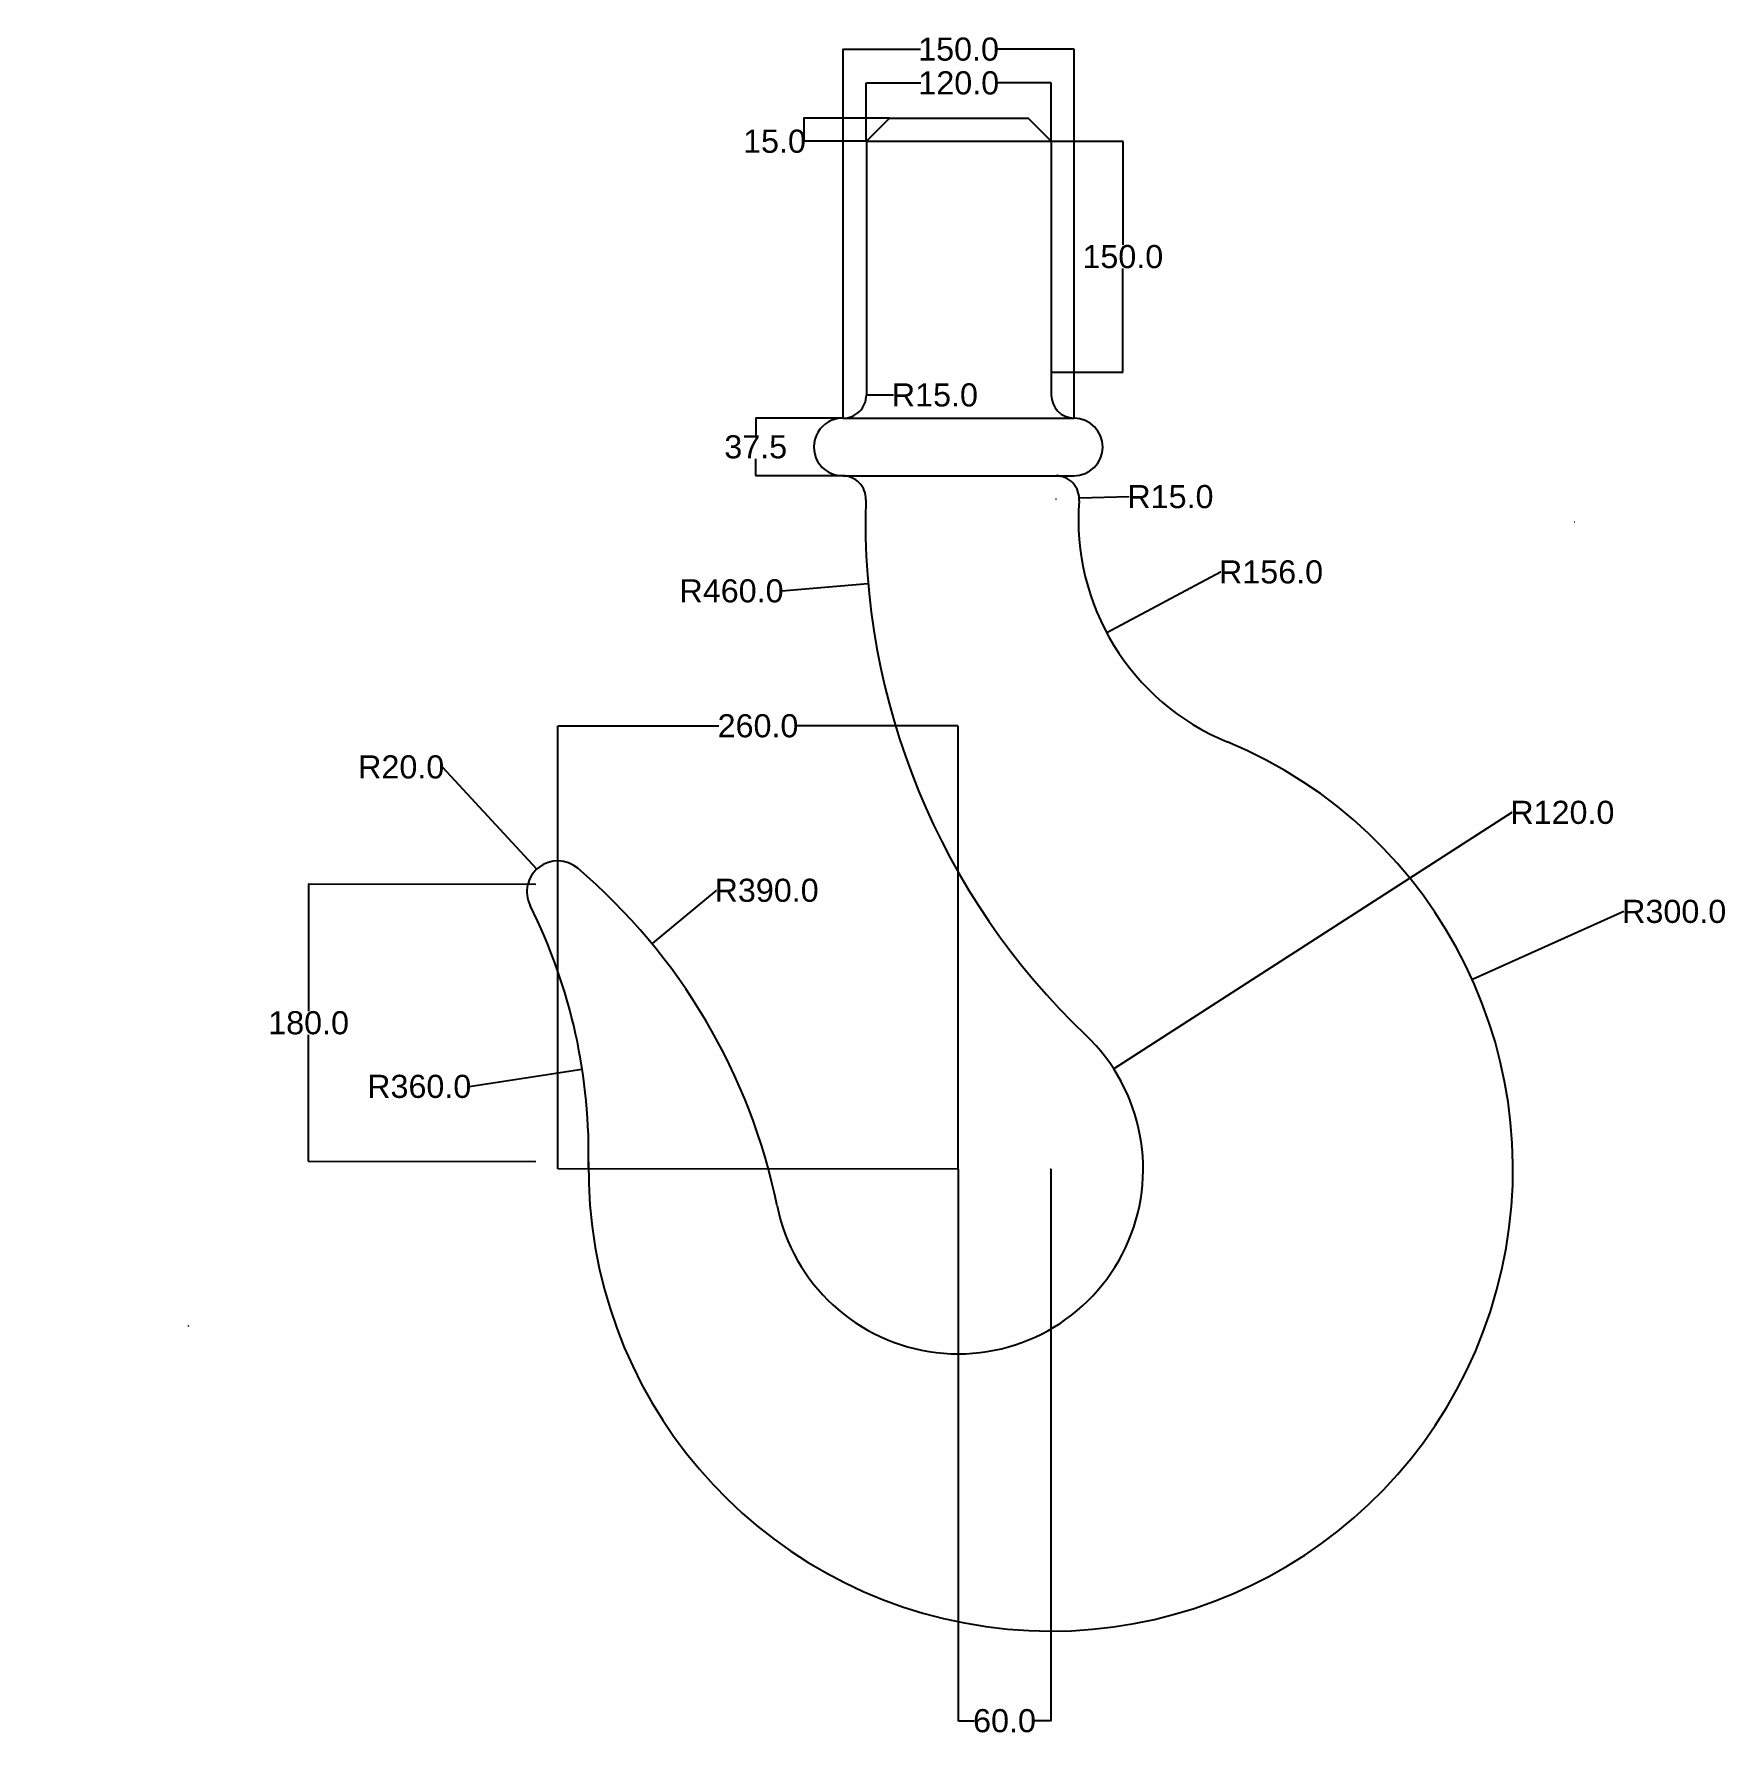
# Model space of a CAD drawing. Header units: millimetres. Extents: x -429 to 668, y -731 to 374.
import ezdxf

# ---------------------------------------------------------------- set-up
doc = ezdxf.new("R2010")
doc.units = ezdxf.units.MM
doc.header["$MEASUREMENT"] = 0
doc.styles.get("Standard").update_dxf_attribs({"font": 'arial.ttf'})
doc.dimstyles.get("Standard").update_dxf_attribs({"dimtxt": 15, "dimasz": 0.18, "dimexe": 0.18, "dimexo": 0.0625, "dimgap": 0.09, "dimtad": 0, "dimtih": 1, "dimtoh": 1, "dimdec": 1, "dimzin": 0, "dimdsep": 46, "dimtxsty": 'Standard', "dimcen": 0.09, "dimclrt": 1, "dimadec": 0, "dimazin": 0, "dimtfac": 1, "dimtdec": 1, "dimtofl": 0, "dimtmove": 0, "dimatfit": 3, "dimfxl": 1, "dimtolj": 1, "dimtzin": 0, "dimarcsym": 0})

# ---------------------------------------------------------------- blocks, each defined once
blk = doc.blocks.new('*D1')
at = {"color": 0, "lineweight": -2, "transparency": 16777216}
for p, q in [((96, 124.5), (96, 364.1)), ((96.2, 363.9), (146.3, 363.9)), ((245.8, 363.9), (195.6, 363.9)), ((246, 124.5), (246, 364.1))]:
    blk.add_line(p, q, dxfattribs=at)
at = {"color": 0, "transparency": 16777216}
for points in [[(96.2, 364), (96.2, 363.9), (96, 363.9)], [(245.8, 364), (245.8, 363.9), (246, 363.9)]]:
    blk.add_solid(points, dxfattribs=at)
at = {"layer": 'Defpoints', "color": 0, "transparency": 16777216}
for p in [(246, 363.9), (96, 124.4), (246, 124.4)]:
    blk.add_point(p, dxfattribs=at)
at = {"color": 1, "transparency": 16777216, "insert": (171, 363.9), "char_height": 15, "attachment_point": 5}
blk.add_mtext('\\A1;150.0', dxfattribs=at)
blk = doc.blocks.new('*D2')
at = {"color": 0, "lineweight": -2, "transparency": 16777216}
for p, q in [((111.1, 304.3), (111.1, 342.2)), ((111.3, 342), (146.5, 342)), ((231, 342), (195.8, 342)), ((231.1, 304.3), (231.1, 342.2))]:
    blk.add_line(p, q, dxfattribs=at)
at = {"color": 0, "transparency": 16777216}
for points in [[(111.3, 342.1), (111.3, 342), (111.1, 342)], [(231, 342.1), (231, 342), (231.1, 342)]]:
    blk.add_solid(points, dxfattribs=at)
at = {"layer": 'Defpoints', "color": 0, "transparency": 16777216}
for p in [(231.1, 342), (111.1, 304.2), (231.1, 304.2)]:
    blk.add_point(p, dxfattribs=at)
at = {"color": 1, "transparency": 16777216, "insert": (171.1, 342), "char_height": 15, "attachment_point": 5}
blk.add_mtext('\\A1;120.0', dxfattribs=at)
blk = doc.blocks.new('*D3')
at = {"color": 0, "lineweight": -2, "transparency": 16777216}
for p, q in [((-89.2, -363), (-89.2, -75.3)), ((-89, -75.4), (15.3, -75.4)), ((170.6, -75.4), (66.3, -75.4)), ((170.8, -363), (170.8, -75.3))]:
    blk.add_line(p, q, dxfattribs=at)
at = {"color": 0, "transparency": 16777216}
for points in [[(-89, -75.4), (-89, -75.5), (-89.2, -75.4)], [(170.6, -75.4), (170.6, -75.5), (170.8, -75.4)]]:
    blk.add_solid(points, dxfattribs=at)
at = {"layer": 'Defpoints', "color": 0, "transparency": 16777216}
for p in [(-89.2, -75.4), (-89.2, -363.1), (170.8, -363.1)]:
    blk.add_point(p, dxfattribs=at)
at = {"color": 1, "transparency": 16777216, "insert": (40.8, -75.4), "char_height": 15, "attachment_point": 5}
blk.add_mtext('\\A1;260.0', dxfattribs=at)
blk = doc.blocks.new('*D4')
at = {"color": 0, "lineweight": -2, "transparency": 16777216}
for p, q in [((13.7, -182.2), (-28, -216.6)), ((13.9, -182.2), (13.7, -182.2)), ((-329, -464.9), (-328.8, -464.9)), ((-328.9, -465), (-328.9, -464.8))]:
    blk.add_line(p, q, dxfattribs=at)
at = {"color": 0, "transparency": 16777216}
blk.add_solid([(-28, -216.6), (-27.9, -216.6), (-28.1, -216.7)], dxfattribs=at)
at = {"layer": 'Defpoints', "color": 0, "transparency": 16777216}
for p in [(-28.1, -216.7), (-328.9, -464.9)]:
    blk.add_point(p, dxfattribs=at)
at = {"color": 1, "transparency": 16777216, "insert": (46.4, -182.2), "char_height": 15, "attachment_point": 5}
blk.add_mtext('\\A1;R390.0', dxfattribs=at)
blk = doc.blocks.new('*D5')
at = {"color": 0, "lineweight": -2, "transparency": 16777216}
blk.add_line((-146.6, -309.5), (-73.5, -298.3), dxfattribs=at)
at = {"color": 0, "transparency": 16777216}
blk.add_solid([(-73.5, -298.2), (-73.5, -298.3), (-73.3, -298.2)], dxfattribs=at)
at = {"layer": 'Defpoints', "color": 0, "transparency": 16777216}
for p in [(-73.3, -298.2), (-429.1, -352.9)]:
    blk.add_point(p, dxfattribs=at)
at = {"color": 1, "transparency": 16777216, "insert": (-179.1, -309.5), "char_height": 15, "attachment_point": 5}
blk.add_mtext('\\A1;R360.0', dxfattribs=at)
blk = doc.blocks.new('*D6')
at = {"color": 0, "lineweight": -2, "transparency": 16777216}
for p, q in [((602.7, -195.9), (504.6, -240)), ((602.9, -195.9), (602.7, -195.9)), ((230.7, -363.1), (230.9, -363.1)), ((230.8, -363.2), (230.8, -363))]:
    blk.add_line(p, q, dxfattribs=at)
at = {"color": 0, "transparency": 16777216}
blk.add_solid([(504.6, -240), (504.6, -240), (504.4, -240.1)], dxfattribs=at)
at = {"layer": 'Defpoints', "color": 0, "transparency": 16777216}
for p in [(504.4, -240.1), (230.8, -363.1)]:
    blk.add_point(p, dxfattribs=at)
at = {"color": 1, "transparency": 16777216, "insert": (635.5, -195.9), "char_height": 15, "attachment_point": 5}
blk.add_mtext('\\A1;R300.0', dxfattribs=at)
blk = doc.blocks.new('*D7')
at = {"color": 0, "lineweight": -2, "transparency": 16777216}
for p, q in [((530.1, -131.6), (271.8, -298)), ((530.3, -131.6), (530.1, -131.6)), ((170.7, -363.1), (170.9, -363.1)), ((170.8, -363.2), (170.8, -363))]:
    blk.add_line(p, q, dxfattribs=at)
at = {"color": 0, "transparency": 16777216}
blk.add_solid([(271.8, -298), (271.8, -298), (271.7, -298.1)], dxfattribs=at)
at = {"layer": 'Defpoints', "color": 0, "transparency": 16777216}
for p in [(271.7, -298.1), (170.8, -363.1)]:
    blk.add_point(p, dxfattribs=at)
at = {"color": 1, "transparency": 16777216, "insert": (562.9, -131.6), "char_height": 15, "attachment_point": 5}
blk.add_mtext('\\A1;R120.0', dxfattribs=at)
blk = doc.blocks.new('*D8')
at = {"color": 0, "lineweight": -2, "transparency": 16777216}
for p, q in [((341.1, 24.5), (267.3, -14.9)), ((341.3, 24.5), (341.1, 24.5))]:
    blk.add_line(p, q, dxfattribs=at)
at = {"color": 0, "transparency": 16777216}
blk.add_solid([(267.3, -14.9), (267.3, -14.9), (267.1, -15)], dxfattribs=at)
at = {"layer": 'Defpoints', "color": 0, "transparency": 16777216}
for p in [(404.8, 58.4), (267.1, -15)]:
    blk.add_point(p, dxfattribs=at)
at = {"color": 1, "transparency": 16777216, "insert": (373.8, 24.5), "char_height": 15, "attachment_point": 5}
blk.add_mtext('\\A1;R156.0', dxfattribs=at)
blk = doc.blocks.new('*D9')
at = {"color": 0, "lineweight": -2, "transparency": 16777216}
for p, q in [((570.5, 57.2), (570.7, 57.2)), ((570.6, 57.1), (570.6, 57.2)), ((56.2, 12.2), (112.1, 17.1))]:
    blk.add_line(p, q, dxfattribs=at)
at = {"color": 0, "transparency": 16777216}
blk.add_solid([(112.1, 17.1), (112.1, 17), (112.3, 17.1)], dxfattribs=at)
at = {"layer": 'Defpoints', "color": 0, "transparency": 16777216}
for p in [(570.6, 57.2), (112.3, 17.1)]:
    blk.add_point(p, dxfattribs=at)
at = {"color": 1, "transparency": 16777216, "insert": (23.6, 12.2), "char_height": 15, "attachment_point": 5}
blk.add_mtext('\\A1;R460.0', dxfattribs=at)
blk = doc.blocks.new('*D10')
at = {"color": 0, "lineweight": -2, "transparency": 16777216}
for p, q in [((-103.4, -178.3), (-251.1, -178.2)), ((-250.9, -178.4), (-250.9, -260.5)), ((-251, -358), (-250.9, -276)), ((-103.5, -358.3), (-251.2, -358.2))]:
    blk.add_line(p, q, dxfattribs=at)
at = {"color": 0, "transparency": 16777216}
for points in [[(-250.9, -178.4), (-250.8, -178.4), (-250.9, -178.2)], [(-251, -358), (-251, -358), (-251, -358.2)]]:
    blk.add_solid(points, dxfattribs=at)
at = {"layer": 'Defpoints', "color": 0, "transparency": 16777216}
for p in [(-103.3, -178.3), (-251, -358.2), (-103.4, -358.3)]:
    blk.add_point(p, dxfattribs=at)
at = {"color": 1, "transparency": 16777216, "insert": (-250.9, -268.2), "char_height": 15, "attachment_point": 5}
blk.add_mtext('\\A1;180.0', dxfattribs=at)
blk = doc.blocks.new('*D11')
at = {"color": 0, "lineweight": -2, "transparency": 16777216}
for p, q in [((96, 139.4), (96.2, 139.4)), ((96.1, 139.3), (96.1, 139.5)), ((128.8, 139.4), (111.3, 139.4))]:
    blk.add_line(p, q, dxfattribs=at)
blk.add_arc((96.1, 139.4), 15, 0.2387, 0.6875, dxfattribs=at)
at = {"color": 0, "transparency": 16777216}
blk.add_solid([(111.3, 139.5), (111.3, 139.4), (111.1, 139.4)], dxfattribs=at)
at = {"layer": 'Defpoints', "color": 0, "transparency": 16777216}
for p in [(96.1, 139.4), (111.1, 139.4)]:
    blk.add_point(p, dxfattribs=at)
at = {"color": 1, "transparency": 16777216, "insert": (155.6, 139.4), "char_height": 15, "attachment_point": 5}
blk.add_mtext('\\A1;R15.0', dxfattribs=at)
blk = doc.blocks.new('*D12')
at = {"color": 0, "lineweight": -2, "transparency": 16777216}
for p, q in [((234.2, 71.9), (234.4, 71.9)), ((234.3, 71.8), (234.3, 72)), ((281.8, 73.4), (249.5, 72.4))]:
    blk.add_line(p, q, dxfattribs=at)
at = {"color": 0, "transparency": 16777216}
blk.add_solid([(249.5, 72.4), (249.5, 72.4), (249.3, 72.4)], dxfattribs=at)
at = {"layer": 'Defpoints', "color": 0, "transparency": 16777216}
for p in [(234.3, 71.9), (249.3, 72.4)]:
    blk.add_point(p, dxfattribs=at)
at = {"color": 1, "transparency": 16777216, "insert": (308.5, 73.4), "char_height": 15, "attachment_point": 5}
blk.add_mtext('\\A1;R15.0', dxfattribs=at)
blk = doc.blocks.new('*D13')
at = {"color": 0, "lineweight": -2, "transparency": 16777216}
for p, q in [((170.8, -363.2), (170.8, -721.5)), ((230.8, -363.2), (230.8, -721.5)), ((171, -721.3), (181.2, -721.3)), ((230.6, -721.3), (220.4, -721.3))]:
    blk.add_line(p, q, dxfattribs=at)
at = {"color": 0, "transparency": 16777216}
for points in [[(171, -721.3), (171, -721.3), (170.8, -721.3)], [(230.6, -721.3), (230.6, -721.3), (230.8, -721.3)]]:
    blk.add_solid(points, dxfattribs=at)
at = {"layer": 'Defpoints', "color": 0, "transparency": 16777216}
for p in [(170.8, -363.2), (230.8, -363.2), (230.8, -721.3)]:
    blk.add_point(p, dxfattribs=at)
at = {"color": 1, "transparency": 16777216, "insert": (200.8, -721.3), "char_height": 15, "attachment_point": 5}
blk.add_mtext('\\A1;60.0', dxfattribs=at)
blk = doc.blocks.new('*D14')
at = {"color": 0, "lineweight": -2, "transparency": 16777216}
for p, q in [((95.9, 124.4), (39.1, 124.4)), ((39.3, 124.3), (39.3, 113.4)), ((39.3, 87.1), (39.3, 97.9)), ((95.7, 86.9), (39.1, 86.9))]:
    blk.add_line(p, q, dxfattribs=at)
at = {"color": 0, "transparency": 16777216}
for points in [[(39.2, 124.3), (39.3, 124.3), (39.3, 124.4)], [(39.2, 87.1), (39.3, 87.1), (39.3, 86.9)]]:
    blk.add_solid(points, dxfattribs=at)
at = {"layer": 'Defpoints', "color": 0, "transparency": 16777216}
for p in [(96, 124.4), (39.3, 86.9), (95.8, 86.9)]:
    blk.add_point(p, dxfattribs=at)
at = {"color": 1, "transparency": 16777216, "insert": (39.3, 105.7), "char_height": 15, "attachment_point": 5}
blk.add_mtext('\\A1;37.5', dxfattribs=at)
blk = doc.blocks.new('*D15')
at = {"color": 0, "lineweight": -2, "transparency": 16777216}
for p, q in [((231.2, 304.2), (277.8, 304.2)), ((277.6, 304.1), (277.6, 237)), ((277.6, 154.4), (277.6, 221.5)), ((231.2, 154.2), (277.8, 154.2))]:
    blk.add_line(p, q, dxfattribs=at)
at = {"color": 0, "transparency": 16777216}
for points in [[(277.6, 304.1), (277.6, 304.1), (277.6, 304.2)], [(277.6, 154.4), (277.6, 154.4), (277.6, 154.2)]]:
    blk.add_solid(points, dxfattribs=at)
at = {"layer": 'Defpoints', "color": 0, "transparency": 16777216}
for p in [(231.1, 304.2), (231.1, 154.2), (277.6, 154.2)]:
    blk.add_point(p, dxfattribs=at)
at = {"color": 1, "transparency": 16777216, "insert": (277.6, 229.2), "char_height": 15, "attachment_point": 5}
blk.add_mtext('\\A1;150.0', dxfattribs=at)
blk = doc.blocks.new('*D16')
at = {"color": 0, "lineweight": -2, "transparency": 16777216}
for p, q in [((126.1, 319.2), (70.3, 319.2)), ((70.5, 319.1), (70.5, 304.4)), ((111.1, 304.2), (70.3, 304.2)), ((70.5, 304.1), (70.3, 304.1)), ((70.5, 304.2), (70.5, 304.1))]:
    blk.add_line(p, q, dxfattribs=at)
at = {"color": 0, "transparency": 16777216}
for points in [[(70.5, 319.1), (70.5, 319.1), (70.5, 319.2)], [(70.5, 304.4), (70.5, 304.4), (70.5, 304.2)]]:
    blk.add_solid(points, dxfattribs=at)
at = {"layer": 'Defpoints', "color": 0, "transparency": 16777216}
for p in [(126.1, 319.2), (70.5, 304.2), (111.1, 304.2)]:
    blk.add_point(p, dxfattribs=at)
at = {"color": 1, "transparency": 16777216, "insert": (51.5, 304.1), "char_height": 15, "attachment_point": 5}
blk.add_mtext('\\A1;15.0', dxfattribs=at)
blk = doc.blocks.new('*D17')
at = {"color": 0, "lineweight": -2, "transparency": 16777216}
for p, q in [((-164.1, -102.1), (-163.9, -102.1)), ((-163.9, -102.1), (-102.9, -168.2)), ((-89.3, -183.1), (-89.1, -183.1)), ((-89.2, -183.2), (-89.2, -183))]:
    blk.add_line(p, q, dxfattribs=at)
at = {"color": 0, "transparency": 16777216}
blk.add_solid([(-102.9, -168.2), (-102.9, -168.3), (-102.8, -168.4)], dxfattribs=at)
at = {"layer": 'Defpoints', "color": 0, "transparency": 16777216}
for p in [(-102.8, -168.4), (-89.2, -183.1)]:
    blk.add_point(p, dxfattribs=at)
at = {"color": 1, "transparency": 16777216, "insert": (-190.8, -102.1), "char_height": 15, "attachment_point": 5}
blk.add_mtext('\\A1;R20.0', dxfattribs=at)

msp = doc.modelspace()

# ---------------------------------------------------------------- linework, layer by layer
at = {"color": 40, "true_color": 0xf8d731}
for p, q in [((111.13, 304.23), (126.13, 319.23)), ((126.13, 319.23), (216.13, 319.23)), ((231.13, 304.23), (216.13, 319.23)), ((111.13, 304.23), (231.13, 304.23)), ((111.13, 304.23), (111.13, 139.43)), ((231.13, 304.23), (231.13, 139.43)), ((95.79, 124.44), (245.79, 124.44)), ((95.79, 86.94), (245.79, 86.94))]:
    msp.add_line(p, q, dxfattribs=at)
at = {"color": 244, "true_color": 0x991b1e}
for p, q in [((-89.21, -363.05), (-89.09, -183.05)), ((170.79, -363.15), (-89.21, -363.05))]:
    msp.add_line(p, q, dxfattribs=at)
at = {"color": 1}
msp.add_line((-69.21, -363.06), (-69.27, -363.06), dxfattribs=at)
at = {"color": 40, "true_color": 0xf8d731}
for centre, radius, start, end in [((96.13, 139.43), 15, 269.42613, 0), ((246.13, 139.43), 15, 180, 269.42613), ((95.79, 105.69), 18.75, 89.42613, 270), ((245.79, 105.69), 18.75, 270, 89.42613), ((95.79, 71.94), 15, 358.21678, 90), ((234.32, 71.94), 15, 355.47179, 90), ((570.56, 57.16), 460, 178.21678, 226.42855), ((404.79, 58.44), 156, 175.47179, 247.56922), ((230.79, -363.06), 300, 179.11983, 67.56922), ((-89.21, -183.06), 20, 49.6151, 206.55163), ((-328.94, -464.9), 390, 11.51774, 49.6151), ((-429.13, -352.93), 360, 358.3862, 26.55163), ((170.79, -363.06), 120, 191.51774, 46.42855)]:
    msp.add_arc(centre, radius, start, end, dxfattribs=at)

# ---------------------------------------------------------------- dimensions: what is measured, and where the dimension line sits
at = {"color": 244, "true_color": 0x991b1e}
for base, p1, p2, picture, middle in [((245.98, 363.94), (95.98, 124.44), (245.98, 124.44), '*D1', (170.98, 363.94)), ((231.13, 342.04), (111.13, 304.23), (231.13, 304.23), '*D2', (171.13, 342.04)), ((-89.21, -75.44), (170.79, -363.06), (-89.21, -363.06), '*D3', (40.79, -75.44)), ((230.79, -721.29), (170.79, -363.15), (230.79, -363.15), '*D13', (200.79, -721.29))]:
    dim = msp.add_linear_dim(base=base, p1=p1, p2=p2, dimstyle='Standard', dxfattribs=at)
    dim.commit()
    dim.dimension.update_dxf_attribs({"geometry": picture, "text_midpoint": middle})
for base, p1, p2, picture, middle in [((70.5, 304.23), (126.13, 319.23), (111.13, 304.23), '*D16', (51.48, 304.05)), ((277.58, 154.23), (231.13, 304.23), (231.13, 154.23), '*D15', (277.58, 229.23)), ((39.26, 86.94), (95.98, 124.44), (95.79, 86.94), '*D14', (39.26, 105.69))]:
    dim = msp.add_linear_dim(base=base, p1=p1, p2=p2, angle=90, dimstyle='Standard', dxfattribs=at)
    dim.commit()
    dim.dimension.update_dxf_attribs({"geometry": picture, "text_midpoint": middle})
at = {"color": 7, "true_color": 0xffffff}
dim = msp.add_radius_dim(center=(96.13, 139.43), mpoint=(111.13, 139.43), dimstyle='Standard', dxfattribs=at)
dim.commit()
dim.dimension.update_dxf_attribs({"geometry": '*D11', "text_midpoint": (155.57, 139.43), "dimtype": 164})
at = {"color": 244, "true_color": 0x991b1e}
for center, mpoint, picture, middle in [((234.32, 71.94), (249.32, 72.4), '*D12', (281.79, 73.4)), ((570.56, 57.16), (112.31, 17.07), '*D9', (56.17, 12.16)), ((404.79, 58.44), (267.14, -14.96), '*D8', (373.83, 24.48)), ((-89.21, -183.06), (-102.77, -168.37), '*D17', (-190.84, -102.09)), ((170.79, -363.06), (271.67, -298.08), '*D7', (562.88, -131.56)), ((-328.94, -464.9), (-28.1, -216.7), '*D4', (46.44, -182.21)), ((230.79, -363.06), (504.43, -240.08), '*D6', (635.48, -195.9)), ((-429.13, -352.93), (-73.3, -298.25), '*D5', (-146.57, -309.51))]:
    dim = msp.add_radius_dim(center=center, mpoint=mpoint, dimstyle='Standard', dxfattribs=at)
    dim.commit()
    dim.dimension.update_dxf_attribs({"geometry": picture, "text_midpoint": middle, "dimtype": 164})
dim = msp.add_aligned_dim(p1=(-103.29, -178.32), p2=(-103.41, -358.32), distance=-147.58, dimstyle='Standard', dxfattribs=at)
dim.commit()
dim.dimension.update_dxf_attribs({"geometry": '*D10', "text_midpoint": (-250.93, -268.22)})

doc.saveas('drawing.dxf')
